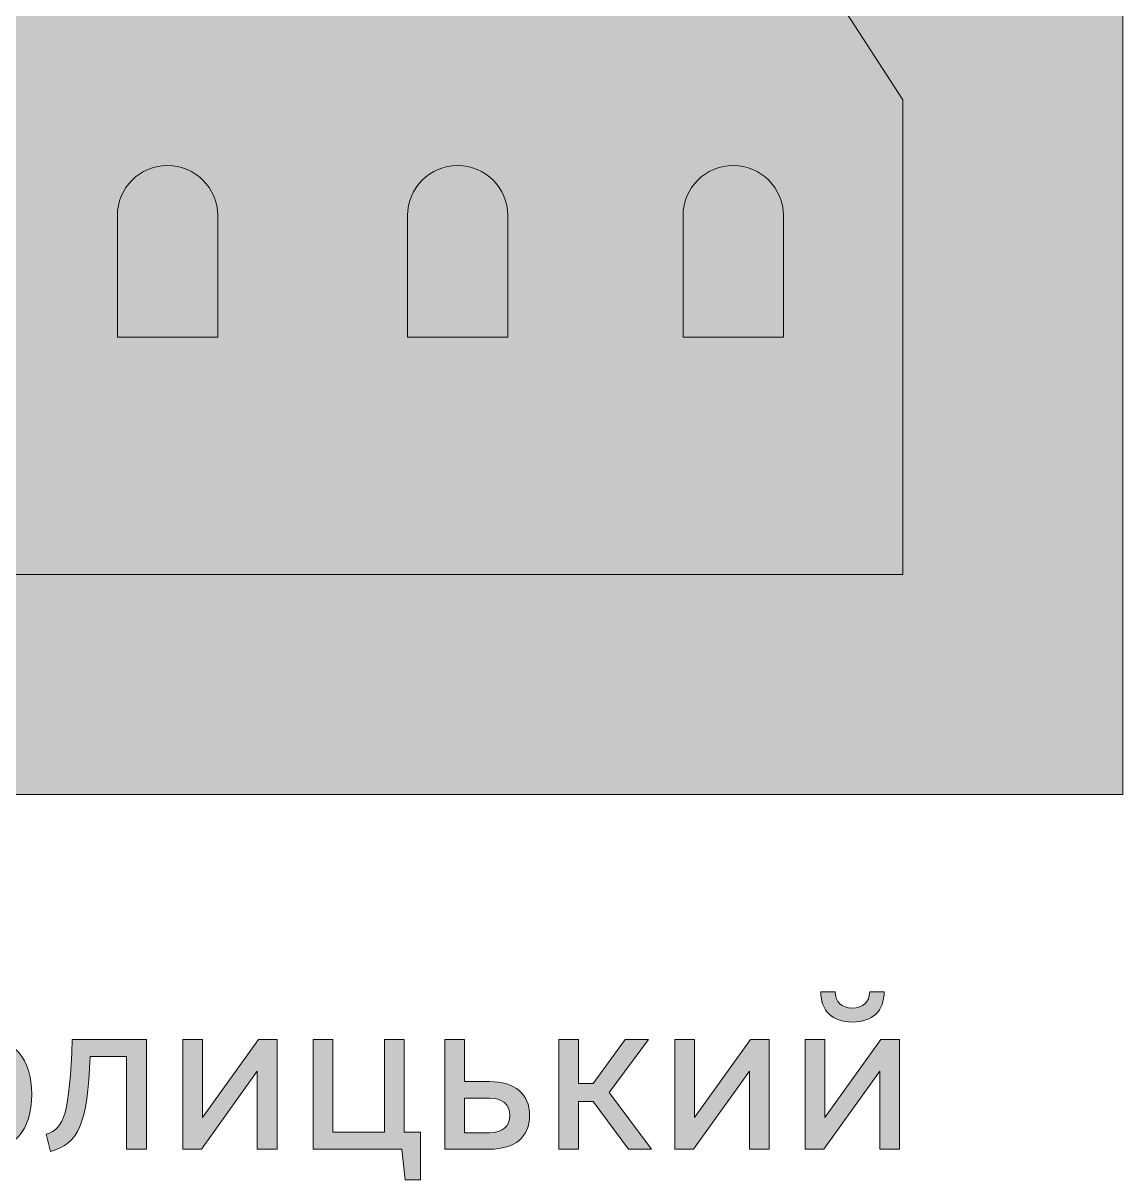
# Model space of a CAD drawing. Header units: millimetres. Extents: x -1334 to 1514, y -1037 to 10.
# Drawn here: x 23.7 to 73.7, y -596.5 to -543.9 of the extents above; entities that cross this region are included whole.
import ezdxf

# ---------------------------------------------------------------- set-up
doc = ezdxf.new("R2010")
doc.units = ezdxf.units.MM
doc.header["$MEASUREMENT"] = 0
doc.layers.add('bg', color=7, linetype='Continuous', lineweight=0)
doc.layers.add('icons', color=7, linetype='Continuous', lineweight=0)

# ---------------------------------------------------------------- blocks, each defined once
blk = doc.blocks.new('Block_57')
at = {"layer": 'icons', "true_color": 0x231f20, "transparency": 33554687}
h = blk.add_hatch(color=250, dxfattribs=at)
h.dxf.hatch_style = 2
edge = h.paths.add_edge_path()
edge.add_spline(control_points=[(59.97, -587.964), (59.97, -587.964), (60.628, -587.964), (60.628, -587.964), (60.638, -588.443), (60.917, -588.702), (61.405, -588.702), (61.903, -588.702), (62.172, -588.443), (62.192, -587.964), (62.192, -587.964), (62.85, -587.964), (62.85, -587.964), (62.85, -588.831), (62.322, -589.339), (61.405, -589.339), (60.488, -589.339), (59.97, -588.831), (59.97, -587.964)], knot_values=[0, 0, 0, 0, 1, 1, 1, 2, 2, 2, 3, 3, 3, 4, 4, 4, 5, 5, 5, 6, 6, 6, 6], degree=3, periodic=0)
edge = h.paths.add_edge_path()
edge.add_spline(control_points=[(62.7, -590.136), (62.7, -590.136), (63.547, -590.136), (63.547, -590.136), (63.547, -590.136), (63.547, -595.118), (63.547, -595.118), (63.547, -595.118), (62.65, -595.118), (62.65, -595.118), (62.65, -595.118), (62.65, -591.571), (62.65, -591.571), (62.65, -591.571), (60.11, -595.118), (60.11, -595.118), (60.11, -595.118), (59.263, -595.118), (59.263, -595.118), (59.263, -595.118), (59.263, -590.136), (59.263, -590.136), (59.263, -590.136), (60.159, -590.136), (60.159, -590.136), (60.159, -590.136), (60.159, -593.674), (60.159, -593.674), (60.159, -593.674), (62.7, -590.136), (62.7, -590.136)], knot_values=[0, 0, 0, 0, 1, 1, 1, 2, 2, 2, 3, 3, 3, 4, 4, 4, 5, 5, 5, 6, 6, 6, 7, 7, 7, 8, 8, 8, 9, 9, 9, 10, 10, 10, 10], degree=3, periodic=0)
h = blk.add_hatch(color=250, dxfattribs=at)
h.dxf.hatch_style = 2
edge = h.paths.add_edge_path()
edge.add_spline(control_points=[(21.854, -594.391), (22.721, -594.391), (23.199, -593.773), (23.199, -592.627), (23.199, -591.472), (22.721, -590.854), (21.854, -590.854), (20.987, -590.854), (20.508, -591.472), (20.508, -592.627), (20.508, -593.773), (20.987, -594.391), (21.854, -594.391)], knot_values=[0, 0, 0, 0, 1, 1, 1, 2, 2, 2, 3, 3, 3, 4, 4, 4, 4], degree=3, periodic=0)
edge = h.paths.add_edge_path()
edge.add_spline(control_points=[(21.854, -595.198), (20.429, -595.198), (19.612, -594.261), (19.612, -592.627), (19.612, -590.993), (20.429, -590.057), (21.854, -590.057), (23.278, -590.057), (24.096, -590.993), (24.096, -592.627), (24.096, -594.261), (23.278, -595.198), (21.854, -595.198)], knot_values=[0, 0, 0, 0, 1, 1, 1, 2, 2, 2, 3, 3, 3, 4, 4, 4, 4], degree=3, periodic=0)
h = blk.add_hatch(color=250, dxfattribs=at)
h.dxf.hatch_style = 2
edge = h.paths.add_edge_path()
edge.add_spline(control_points=[(24.744, -594.441), (25.601, -594.182), (25.8, -593.484), (25.94, -590.136), (25.94, -590.136), (29.307, -590.136), (29.307, -590.136), (29.307, -590.136), (29.307, -595.118), (29.307, -595.118), (29.307, -595.118), (28.41, -595.118), (28.41, -595.118), (28.41, -595.118), (28.41, -590.903), (28.41, -590.903), (28.41, -590.903), (26.747, -590.903), (26.747, -590.903), (26.617, -593.992), (26.238, -594.879), (24.943, -595.218), (24.943, -595.218), (24.744, -594.441), (24.744, -594.441)], knot_values=[0, 0, 0, 0, 1, 1, 1, 2, 2, 2, 3, 3, 3, 4, 4, 4, 5, 5, 5, 6, 6, 6, 7, 7, 7, 8, 8, 8, 8], degree=3, periodic=0)
h = blk.add_hatch(color=250, dxfattribs=at)
h.dxf.hatch_style = 2
edge = h.paths.add_edge_path()
edge.add_spline(control_points=[(34.4, -590.136), (34.4, -590.136), (35.247, -590.136), (35.247, -590.136), (35.247, -590.136), (35.247, -595.118), (35.247, -595.118), (35.247, -595.118), (34.35, -595.118), (34.35, -595.118), (34.35, -595.118), (34.35, -591.571), (34.35, -591.571), (34.35, -591.571), (31.809, -595.118), (31.809, -595.118), (31.809, -595.118), (30.962, -595.118), (30.962, -595.118), (30.962, -595.118), (30.962, -590.136), (30.962, -590.136), (30.962, -590.136), (31.859, -590.136), (31.859, -590.136), (31.859, -590.136), (31.859, -593.674), (31.859, -593.674), (31.859, -593.674), (34.4, -590.136), (34.4, -590.136)], knot_values=[0, 0, 0, 0, 1, 1, 1, 2, 2, 2, 3, 3, 3, 4, 4, 4, 5, 5, 5, 6, 6, 6, 7, 7, 7, 8, 8, 8, 9, 9, 9, 10, 10, 10, 10], degree=3, periodic=0)
h = blk.add_hatch(color=250, dxfattribs=at)
h.dxf.hatch_style = 2
edge = h.paths.add_edge_path()
edge.add_spline(control_points=[(41.076, -596.513), (41.076, -596.513), (40.927, -595.118), (40.927, -595.118), (40.927, -595.118), (36.891, -595.118), (36.891, -595.118), (36.891, -595.118), (36.891, -590.136), (36.891, -590.136), (36.891, -590.136), (37.788, -590.136), (37.788, -590.136), (37.788, -590.136), (37.788, -594.341), (37.788, -594.341), (37.788, -594.341), (40.129, -594.341), (40.129, -594.341), (40.129, -594.341), (40.129, -590.136), (40.129, -590.136), (40.129, -590.136), (41.026, -590.136), (41.026, -590.136), (41.026, -590.136), (41.026, -594.341), (41.026, -594.341), (41.026, -594.341), (41.774, -594.341), (41.774, -594.341), (41.774, -594.341), (41.774, -596.513), (41.774, -596.513), (41.774, -596.513), (41.076, -596.513), (41.076, -596.513)], knot_values=[0, 0, 0, 0, 1, 1, 1, 2, 2, 2, 3, 3, 3, 4, 4, 4, 5, 5, 5, 6, 6, 6, 7, 7, 7, 8, 8, 8, 9, 9, 9, 10, 10, 10, 11, 11, 11, 12, 12, 12, 12], degree=3, periodic=0)
h = blk.add_hatch(color=250, dxfattribs=at)
h.dxf.hatch_style = 2
edge = h.paths.add_edge_path()
edge.add_spline(control_points=[(44.903, -594.371), (45.501, -594.371), (45.829, -594.082), (45.829, -593.584), (45.829, -593.086), (45.501, -592.797), (44.903, -592.797), (44.903, -592.797), (43.767, -592.797), (43.767, -592.797), (43.767, -592.797), (43.767, -594.371), (43.767, -594.371), (43.767, -594.371), (44.903, -594.371), (44.903, -594.371)], knot_values=[0, 0, 0, 0, 1, 1, 1, 2, 2, 2, 3, 3, 3, 4, 4, 4, 5, 5, 5, 5], degree=3, periodic=0)
edge = h.paths.add_edge_path()
edge.add_spline(control_points=[(46.726, -593.584), (46.726, -594.56), (46.069, -595.118), (44.903, -595.118), (44.903, -595.118), (42.87, -595.118), (42.87, -595.118), (42.87, -595.118), (42.87, -590.136), (42.87, -590.136), (42.87, -590.136), (43.767, -590.136), (43.767, -590.136), (43.767, -590.136), (43.767, -592.049), (43.767, -592.049), (43.767, -592.049), (44.903, -592.049), (44.903, -592.049), (46.069, -592.049), (46.726, -592.607), (46.726, -593.584)], knot_values=[0, 0, 0, 0, 1, 1, 1, 2, 2, 2, 3, 3, 3, 4, 4, 4, 5, 5, 5, 6, 6, 6, 7, 7, 7, 7], degree=3, periodic=0)
h = blk.add_hatch(color=250, dxfattribs=at)
h.dxf.hatch_style = 2
edge = h.paths.add_edge_path()
edge.add_spline(control_points=[(48.949, -592.956), (48.949, -592.956), (48.949, -595.118), (48.949, -595.118), (48.949, -595.118), (48.052, -595.118), (48.052, -595.118), (48.052, -595.118), (48.052, -590.136), (48.052, -590.136), (48.052, -590.136), (48.949, -590.136), (48.949, -590.136), (48.949, -590.136), (48.949, -592.139), (48.949, -592.139), (48.949, -592.139), (49.616, -592.139), (49.616, -592.139), (49.616, -592.139), (51.081, -590.136), (51.081, -590.136), (51.081, -590.136), (52.137, -590.136), (52.137, -590.136), (52.137, -590.136), (50.354, -592.547), (50.354, -592.547), (50.354, -592.547), (52.277, -595.118), (52.277, -595.118), (52.277, -595.118), (51.221, -595.118), (51.221, -595.118), (51.221, -595.118), (49.616, -592.956), (49.616, -592.956), (49.616, -592.956), (48.949, -592.956), (48.949, -592.956)], knot_values=[0, 0, 0, 0, 1, 1, 1, 2, 2, 2, 3, 3, 3, 4, 4, 4, 5, 5, 5, 6, 6, 6, 7, 7, 7, 8, 8, 8, 9, 9, 9, 10, 10, 10, 11, 11, 11, 12, 12, 12, 13, 13, 13, 13], degree=3, periodic=0)
h = blk.add_hatch(color=250, dxfattribs=at)
h.dxf.hatch_style = 2
edge = h.paths.add_edge_path()
edge.add_spline(control_points=[(56.771, -590.136), (56.771, -590.136), (57.618, -590.136), (57.618, -590.136), (57.618, -590.136), (57.618, -595.118), (57.618, -595.118), (57.618, -595.118), (56.721, -595.118), (56.721, -595.118), (56.721, -595.118), (56.721, -591.571), (56.721, -591.571), (56.721, -591.571), (54.18, -595.118), (54.18, -595.118), (54.18, -595.118), (53.334, -595.118), (53.334, -595.118), (53.334, -595.118), (53.334, -590.136), (53.334, -590.136), (53.334, -590.136), (54.23, -590.136), (54.23, -590.136), (54.23, -590.136), (54.23, -593.674), (54.23, -593.674), (54.23, -593.674), (56.771, -590.136), (56.771, -590.136)], knot_values=[0, 0, 0, 0, 1, 1, 1, 2, 2, 2, 3, 3, 3, 4, 4, 4, 5, 5, 5, 6, 6, 6, 7, 7, 7, 8, 8, 8, 9, 9, 9, 10, 10, 10, 10], degree=3, periodic=0)
at = {"layer": 'icons'}
for points, knots in [([(59.97, -587.964), (59.97, -587.964), (60.628, -587.964), (60.628, -587.964), (60.638, -588.443), (60.917, -588.702), (61.405, -588.702), (61.903, -588.702), (62.172, -588.443), (62.192, -587.964), (62.192, -587.964), (62.85, -587.964), (62.85, -587.964), (62.85, -588.831), (62.322, -589.339), (61.405, -589.339), (60.488, -589.339), (59.97, -588.831), (59.97, -587.964)], [0, 0, 0, 0, 1, 1, 1, 2, 2, 2, 3, 3, 3, 4, 4, 4, 5, 5, 5, 6, 6, 6, 6]), ([(21.854, -595.198), (20.429, -595.198), (19.612, -594.261), (19.612, -592.627), (19.612, -590.993), (20.429, -590.057), (21.854, -590.057), (23.278, -590.057), (24.096, -590.993), (24.096, -592.627), (24.096, -594.261), (23.278, -595.198), (21.854, -595.198)], [0, 0, 0, 0, 1, 1, 1, 2, 2, 2, 3, 3, 3, 4, 4, 4, 4]), ([(24.744, -594.441), (25.601, -594.182), (25.8, -593.484), (25.94, -590.136), (25.94, -590.136), (29.307, -590.136), (29.307, -590.136), (29.307, -590.136), (29.307, -595.118), (29.307, -595.118), (29.307, -595.118), (28.41, -595.118), (28.41, -595.118), (28.41, -595.118), (28.41, -590.903), (28.41, -590.903), (28.41, -590.903), (26.747, -590.903), (26.747, -590.903), (26.617, -593.992), (26.238, -594.879), (24.943, -595.218), (24.943, -595.218), (24.744, -594.441), (24.744, -594.441)], [0, 0, 0, 0, 1, 1, 1, 2, 2, 2, 3, 3, 3, 4, 4, 4, 5, 5, 5, 6, 6, 6, 7, 7, 7, 8, 8, 8, 8]), ([(34.4, -590.136), (34.4, -590.136), (35.247, -590.136), (35.247, -590.136), (35.247, -590.136), (35.247, -595.118), (35.247, -595.118), (35.247, -595.118), (34.35, -595.118), (34.35, -595.118), (34.35, -595.118), (34.35, -591.571), (34.35, -591.571), (34.35, -591.571), (31.809, -595.118), (31.809, -595.118), (31.809, -595.118), (30.962, -595.118), (30.962, -595.118), (30.962, -595.118), (30.962, -590.136), (30.962, -590.136), (30.962, -590.136), (31.859, -590.136), (31.859, -590.136), (31.859, -590.136), (31.859, -593.674), (31.859, -593.674), (31.859, -593.674), (34.4, -590.136), (34.4, -590.136)], [0, 0, 0, 0, 1, 1, 1, 2, 2, 2, 3, 3, 3, 4, 4, 4, 5, 5, 5, 6, 6, 6, 7, 7, 7, 8, 8, 8, 9, 9, 9, 10, 10, 10, 10]), ([(41.076, -596.513), (41.076, -596.513), (40.927, -595.118), (40.927, -595.118), (40.927, -595.118), (36.891, -595.118), (36.891, -595.118), (36.891, -595.118), (36.891, -590.136), (36.891, -590.136), (36.891, -590.136), (37.788, -590.136), (37.788, -590.136), (37.788, -590.136), (37.788, -594.341), (37.788, -594.341), (37.788, -594.341), (40.129, -594.341), (40.129, -594.341), (40.129, -594.341), (40.129, -590.136), (40.129, -590.136), (40.129, -590.136), (41.026, -590.136), (41.026, -590.136), (41.026, -590.136), (41.026, -594.341), (41.026, -594.341), (41.026, -594.341), (41.774, -594.341), (41.774, -594.341), (41.774, -594.341), (41.774, -596.513), (41.774, -596.513), (41.774, -596.513), (41.076, -596.513), (41.076, -596.513)], [0, 0, 0, 0, 1, 1, 1, 2, 2, 2, 3, 3, 3, 4, 4, 4, 5, 5, 5, 6, 6, 6, 7, 7, 7, 8, 8, 8, 9, 9, 9, 10, 10, 10, 11, 11, 11, 12, 12, 12, 12]), ([(46.726, -593.584), (46.726, -594.56), (46.069, -595.118), (44.903, -595.118), (44.903, -595.118), (42.87, -595.118), (42.87, -595.118), (42.87, -595.118), (42.87, -590.136), (42.87, -590.136), (42.87, -590.136), (43.767, -590.136), (43.767, -590.136), (43.767, -590.136), (43.767, -592.049), (43.767, -592.049), (43.767, -592.049), (44.903, -592.049), (44.903, -592.049), (46.069, -592.049), (46.726, -592.607), (46.726, -593.584)], [0, 0, 0, 0, 1, 1, 1, 2, 2, 2, 3, 3, 3, 4, 4, 4, 5, 5, 5, 6, 6, 6, 7, 7, 7, 7]), ([(48.949, -592.956), (48.949, -592.956), (48.949, -595.118), (48.949, -595.118), (48.949, -595.118), (48.052, -595.118), (48.052, -595.118), (48.052, -595.118), (48.052, -590.136), (48.052, -590.136), (48.052, -590.136), (48.949, -590.136), (48.949, -590.136), (48.949, -590.136), (48.949, -592.139), (48.949, -592.139), (48.949, -592.139), (49.616, -592.139), (49.616, -592.139), (49.616, -592.139), (51.081, -590.136), (51.081, -590.136), (51.081, -590.136), (52.137, -590.136), (52.137, -590.136), (52.137, -590.136), (50.354, -592.547), (50.354, -592.547), (50.354, -592.547), (52.277, -595.118), (52.277, -595.118), (52.277, -595.118), (51.221, -595.118), (51.221, -595.118), (51.221, -595.118), (49.616, -592.956), (49.616, -592.956), (49.616, -592.956), (48.949, -592.956), (48.949, -592.956)], [0, 0, 0, 0, 1, 1, 1, 2, 2, 2, 3, 3, 3, 4, 4, 4, 5, 5, 5, 6, 6, 6, 7, 7, 7, 8, 8, 8, 9, 9, 9, 10, 10, 10, 11, 11, 11, 12, 12, 12, 13, 13, 13, 13]), ([(56.771, -590.136), (56.771, -590.136), (57.618, -590.136), (57.618, -590.136), (57.618, -590.136), (57.618, -595.118), (57.618, -595.118), (57.618, -595.118), (56.721, -595.118), (56.721, -595.118), (56.721, -595.118), (56.721, -591.571), (56.721, -591.571), (56.721, -591.571), (54.18, -595.118), (54.18, -595.118), (54.18, -595.118), (53.334, -595.118), (53.334, -595.118), (53.334, -595.118), (53.334, -590.136), (53.334, -590.136), (53.334, -590.136), (54.23, -590.136), (54.23, -590.136), (54.23, -590.136), (54.23, -593.674), (54.23, -593.674), (54.23, -593.674), (56.771, -590.136), (56.771, -590.136)], [0, 0, 0, 0, 1, 1, 1, 2, 2, 2, 3, 3, 3, 4, 4, 4, 5, 5, 5, 6, 6, 6, 7, 7, 7, 8, 8, 8, 9, 9, 9, 10, 10, 10, 10]), ([(62.7, -590.136), (62.7, -590.136), (63.547, -590.136), (63.547, -590.136), (63.547, -590.136), (63.547, -595.118), (63.547, -595.118), (63.547, -595.118), (62.65, -595.118), (62.65, -595.118), (62.65, -595.118), (62.65, -591.571), (62.65, -591.571), (62.65, -591.571), (60.11, -595.118), (60.11, -595.118), (60.11, -595.118), (59.263, -595.118), (59.263, -595.118), (59.263, -595.118), (59.263, -590.136), (59.263, -590.136), (59.263, -590.136), (60.159, -590.136), (60.159, -590.136), (60.159, -590.136), (60.159, -593.674), (60.159, -593.674), (60.159, -593.674), (62.7, -590.136), (62.7, -590.136)], [0, 0, 0, 0, 1, 1, 1, 2, 2, 2, 3, 3, 3, 4, 4, 4, 5, 5, 5, 6, 6, 6, 7, 7, 7, 8, 8, 8, 9, 9, 9, 10, 10, 10, 10]), ([(44.903, -594.371), (45.501, -594.371), (45.829, -594.082), (45.829, -593.584), (45.829, -593.086), (45.501, -592.797), (44.903, -592.797), (44.903, -592.797), (43.767, -592.797), (43.767, -592.797), (43.767, -592.797), (43.767, -594.371), (43.767, -594.371), (43.767, -594.371), (44.903, -594.371), (44.903, -594.371)], [0, 0, 0, 0, 1, 1, 1, 2, 2, 2, 3, 3, 3, 4, 4, 4, 5, 5, 5, 5])]:
    blk.add_open_spline(points, degree=3, knots=knots, dxfattribs=at)
blk = doc.blocks.new('Block_204')
at = {"layer": 'icons'}
for points, knots in [([(58.411, -539.25), (58.411, -539.25), (58.411, -528.176), (58.411, -528.176), (58.411, -528.176), (41.255, -528.176), (41.255, -528.176), (41.255, -528.176), (41.255, -539.25), (41.255, -539.25), (41.255, -539.25), (20.671, -539.25), (20.671, -539.25), (20.671, -539.25), (2.372, -531.521), (2.372, -531.521), (2.372, -531.521), (-16.293, -539.25), (-16.293, -539.25), (-16.293, -539.25), (-16.297, -539.25), (-16.297, -539.25), (-16.297, -539.25), (-16.297, -569), (-16.297, -569), (-16.297, -569), (-0.827, -569), (-0.827, -569), (-0.827, -569), (-0.827, -553.601), (-0.827, -553.601), (-0.827, -551.834), (0.601, -550.405), (2.372, -550.405), (4.136, -550.405), (5.565, -551.834), (5.565, -553.601), (5.565, -553.601), (5.565, -569), (5.565, -569), (5.565, -569), (63.703, -569), (63.703, -569), (63.703, -569), (63.703, -547.421), (63.703, -547.421), (63.703, -547.421), (58.411, -539.25), (58.411, -539.25)], [0, 0, 0, 0, 1, 1, 1, 2, 2, 2, 3, 3, 3, 4, 4, 4, 5, 5, 5, 6, 6, 6, 7, 7, 7, 8, 8, 8, 9, 9, 9, 10, 10, 10, 11, 11, 11, 12, 12, 12, 13, 13, 13, 14, 14, 14, 15, 15, 15, 16, 16, 16, 16]), ([(32.549, -558.212), (32.549, -558.212), (27.988, -558.212), (27.988, -558.212), (27.988, -558.212), (27.988, -552.684), (27.988, -552.684), (27.988, -551.425), (29.007, -550.405), (30.27, -550.405), (31.526, -550.405), (32.549, -551.425), (32.549, -552.684), (32.549, -552.684), (32.549, -558.212), (32.549, -558.212)], [0, 0, 0, 0, 1, 1, 1, 2, 2, 2, 3, 3, 3, 4, 4, 4, 5, 5, 5, 5]), ([(45.739, -558.212), (45.739, -558.212), (41.178, -558.212), (41.178, -558.212), (41.178, -558.212), (41.178, -552.684), (41.178, -552.684), (41.178, -551.425), (42.198, -550.405), (43.46, -550.405), (44.72, -550.405), (45.739, -551.425), (45.739, -552.684), (45.739, -552.684), (45.739, -558.212), (45.739, -558.212)], [0, 0, 0, 0, 1, 1, 1, 2, 2, 2, 3, 3, 3, 4, 4, 4, 5, 5, 5, 5]), ([(58.267, -558.212), (58.267, -558.212), (53.705, -558.212), (53.705, -558.212), (53.705, -558.212), (53.705, -552.684), (53.705, -552.684), (53.705, -551.425), (54.725, -550.405), (55.988, -550.405), (57.247, -550.405), (58.267, -551.425), (58.267, -552.684), (58.267, -552.684), (58.267, -558.212), (58.267, -558.212)], [0, 0, 0, 0, 1, 1, 1, 2, 2, 2, 3, 3, 3, 4, 4, 4, 5, 5, 5, 5])]:
    blk.add_open_spline(points, degree=3, knots=knots, dxfattribs=at)
blk = doc.blocks.new('Block_203')
at = {"layer": 'icons'}
blk.add_blockref('Block_204', (0, 0), dxfattribs=at)
blk = doc.blocks.new('Block_202')
at = {"layer": 'icons'}
blk.add_blockref('Block_203', (0, 0), dxfattribs=at)

msp = doc.modelspace()

# ---------------------------------------------------------------- hatches: boundary and pattern name
at = {"layer": 'bg', "true_color": 0x592d2c, "transparency": 33554687}
h = msp.add_hatch(color=29, dxfattribs=at)
h.dxf.hatch_style = 2
h.paths.add_polyline_path([(73.703, -579), (-26.297, -579), (-26.297, -479), (73.703, -479)])

# ---------------------------------------------------------------- linework, layer by layer
at = {"layer": 'bg'}
msp.add_lwpolyline([(73.703, -579), (-26.297, -579), (-26.297, -479), (73.703, -479)], close=True, dxfattribs=at)

# ---------------------------------------------------------------- block references
at = {"layer": 'icons'}
for name in ['Block_202', 'Block_57']:
    msp.add_blockref(name, (0, 0), dxfattribs=at)

doc.saveas('drawing.dxf')
